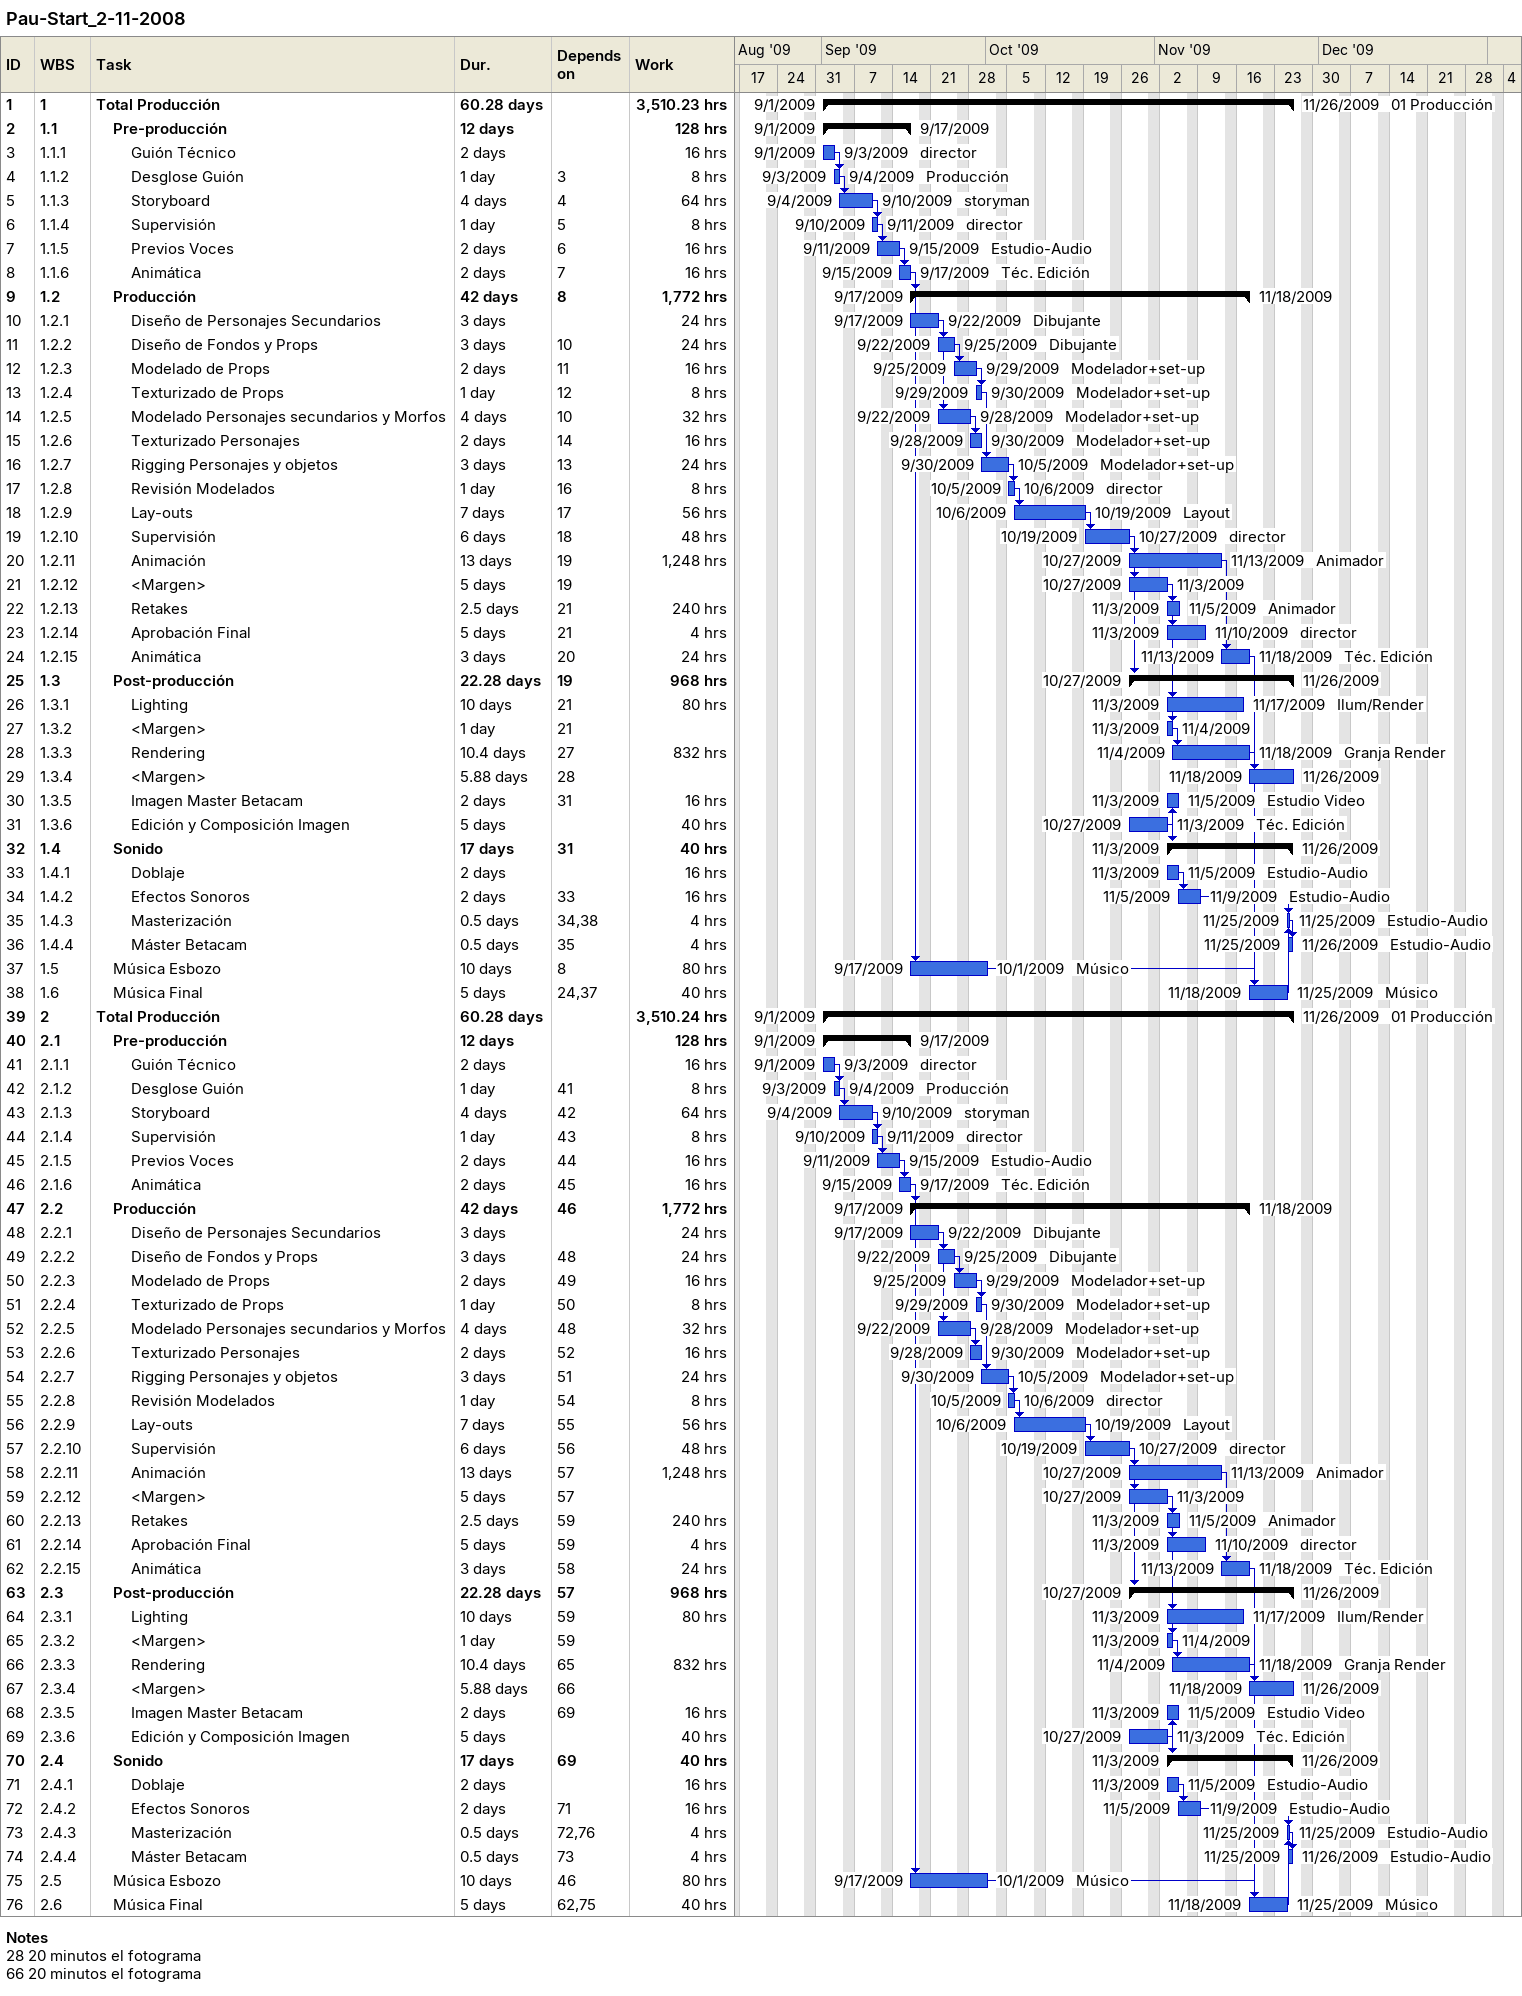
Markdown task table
Pau-Start_2-11-2008

| ID | WBS | Task | Duration | Start | Finish | Predecessors | Resources | Work (h) |
|---|---|---|---|---|---|---|---|---|
| 1 | 1 | **Total Producción** | 60.28d | 2009-09-01 | 2009-11-26 |  | 01 Producción | 3510.23 |
| 2 | 1.1 | **Pre-producción** | 12d | 2009-09-01 | 2009-09-17 |  |  | 128 |
| 3 | 1.1.1 | Guión Técnico | 2d | 2009-09-01 | 2009-09-03 |  | director | 16 |
| 4 | 1.1.2 | Desglose Guión | 1d | 2009-09-03 | 2009-09-04 | 3 | Producción | 8 |
| 5 | 1.1.3 | Storyboard | 4d | 2009-09-04 | 2009-09-10 | 4 | storyman | 64 |
| 6 | 1.1.4 | Supervisión | 1d | 2009-09-10 | 2009-09-11 | 5 | director | 8 |
| 7 | 1.1.5 | Previos Voces | 2d | 2009-09-11 | 2009-09-15 | 6 | Estudio-Audio | 16 |
| 8 | 1.1.6 | Animática | 2d | 2009-09-15 | 2009-09-17 | 7 | Téc. Edición | 16 |
| 9 | 1.2 | **Producción** | 42d | 2009-09-17 | 2009-11-18 | 8 |  | 1772 |
| 10 | 1.2.1 | Diseño de Personajes Secundarios | 3d | 2009-09-17 | 2009-09-22 |  | Dibujante | 24 |
| 11 | 1.2.2 | Diseño de Fondos y Props | 3d | 2009-09-22 | 2009-09-25 | 10 | Dibujante | 24 |
| 12 | 1.2.3 | Modelado de Props | 2d | 2009-09-25 | 2009-09-29 | 11 | Modelador+set-up | 16 |
| 13 | 1.2.4 | Texturizado de Props | 1d | 2009-09-29 | 2009-09-30 | 12 | Modelador+set-up | 8 |
| 14 | 1.2.5 | Modelado Personajes secundarios y Morfos | 4d | 2009-09-22 | 2009-09-28 | 10 | Modelador+set-up | 32 |
| 15 | 1.2.6 | Texturizado Personajes | 2d | 2009-09-28 | 2009-09-30 | 14 | Modelador+set-up | 16 |
| 16 | 1.2.7 | Rigging Personajes y objetos | 3d | 2009-09-30 | 2009-10-05 | 13 | Modelador+set-up | 24 |
| 17 | 1.2.8 | Revisión Modelados | 1d | 2009-10-05 | 2009-10-06 | 16 | director | 8 |
| 18 | 1.2.9 | Lay-outs | 7d | 2009-10-06 | 2009-10-19 | 17 | Layout | 56 |
| 19 | 1.2.10 | Supervisión | 6d | 2009-10-19 | 2009-10-27 | 18 | director | 48 |
| 20 | 1.2.11 | Animación | 13d | 2009-10-27 | 2009-11-13 | 19 | Animador | 1248 |
| 21 | 1.2.12 | <Margen> | 5d | 2009-10-27 | 2009-11-03 | 19 |  |  |
| 22 | 1.2.13 | Retakes | 2.5d | 2009-11-03 | 2009-11-05 | 21 | Animador | 240 |
| 23 | 1.2.14 | Aprobación Final | 5d | 2009-11-03 | 2009-11-10 | 21 | director | 4 |
| 24 | 1.2.15 | Animática | 3d | 2009-11-13 | 2009-11-18 | 20 | Téc. Edición | 24 |
| 25 | 1.3 | **Post-producción** | 22.28d | 2009-10-27 | 2009-11-26 | 19 |  | 968 |
| 26 | 1.3.1 | Lighting | 10d | 2009-11-03 | 2009-11-17 | 21 | Ilum/Render | 80 |
| 27 | 1.3.2 | <Margen> | 1d | 2009-11-03 | 2009-11-04 | 21 |  |  |
| 28 | 1.3.3 | Rendering | 10.4d | 2009-11-04 | 2009-11-18 | 27 | Granja Render | 832 |
| 29 | 1.3.4 | <Margen> | 5.88d | 2009-11-18 | 2009-11-26 | 28 |  |  |
| 30 | 1.3.5 | Imagen Master Betacam | 2d | 2009-11-03 | 2009-11-05 | 31 | Estudio Video | 16 |
| 31 | 1.3.6 | Edición y Composición Imagen | 5d | 2009-10-27 | 2009-11-03 |  | Téc. Edición | 40 |
| 32 | 1.4 | **Sonido** | 17d | 2009-11-03 | 2009-11-26 | 31 |  | 40 |
| 33 | 1.4.1 | Doblaje | 2d | 2009-11-03 | 2009-11-05 |  | Estudio-Audio | 16 |
| 34 | 1.4.2 | Efectos Sonoros | 2d | 2009-11-05 | 2009-11-09 | 33 | Estudio-Audio | 16 |
| 35 | 1.4.3 | Masterización | 0.5d | 2009-11-25 | 2009-11-25 | 34, 38 | Estudio-Audio | 4 |
| 36 | 1.4.4 | Máster Betacam | 0.5d | 2009-11-25 | 2009-11-26 | 35 | Estudio-Audio | 4 |
| 37 | 1.5 | Música Esbozo | 10d | 2009-09-17 | 2009-10-01 | 8 | Músico | 80 |
| 38 | 1.6 | Música Final | 5d | 2009-11-18 | 2009-11-25 | 24, 37 | Músico | 40 |
| 39 | 2 | **Total Producción** | 60.28d | 2009-09-01 | 2009-11-26 |  | 01 Producción | 3510.24 |
| 40 | 2.1 | **Pre-producción** | 12d | 2009-09-01 | 2009-09-17 |  |  | 128 |
| 41 | 2.1.1 | Guión Técnico | 2d | 2009-09-01 | 2009-09-03 |  | director | 16 |
| 42 | 2.1.2 | Desglose Guión | 1d | 2009-09-03 | 2009-09-04 | 41 | Producción | 8 |
| 43 | 2.1.3 | Storyboard | 4d | 2009-09-04 | 2009-09-10 | 42 | storyman | 64 |
| 44 | 2.1.4 | Supervisión | 1d | 2009-09-10 | 2009-09-11 | 43 | director | 8 |
| 45 | 2.1.5 | Previos Voces | 2d | 2009-09-11 | 2009-09-15 | 44 | Estudio-Audio | 16 |
| 46 | 2.1.6 | Animática | 2d | 2009-09-15 | 2009-09-17 | 45 | Téc. Edición | 16 |
| 47 | 2.2 | **Producción** | 42d | 2009-09-17 | 2009-11-18 | 46 |  | 1772 |
| 48 | 2.2.1 | Diseño de Personajes Secundarios | 3d | 2009-09-17 | 2009-09-22 |  | Dibujante | 24 |
| 49 | 2.2.2 | Diseño de Fondos y Props | 3d | 2009-09-22 | 2009-09-25 | 48 | Dibujante | 24 |
| 50 | 2.2.3 | Modelado de Props | 2d | 2009-09-25 | 2009-09-29 | 49 | Modelador+set-up | 16 |
| 51 | 2.2.4 | Texturizado de Props | 1d | 2009-09-29 | 2009-09-30 | 50 | Modelador+set-up | 8 |
| 52 | 2.2.5 | Modelado Personajes secundarios y Morfos | 4d | 2009-09-22 | 2009-09-28 | 48 | Modelador+set-up | 32 |
| 53 | 2.2.6 | Texturizado Personajes | 2d | 2009-09-28 | 2009-09-30 | 52 | Modelador+set-up | 16 |
| 54 | 2.2.7 | Rigging Personajes y objetos | 3d | 2009-09-30 | 2009-10-05 | 51 | Modelador+set-up | 24 |
| 55 | 2.2.8 | Revisión Modelados | 1d | 2009-10-05 | 2009-10-06 | 54 | director | 8 |
| 56 | 2.2.9 | Lay-outs | 7d | 2009-10-06 | 2009-10-19 | 55 | Layout | 56 |
| 57 | 2.2.10 | Supervisión | 6d | 2009-10-19 | 2009-10-27 | 56 | director | 48 |
| 58 | 2.2.11 | Animación | 13d | 2009-10-27 | 2009-11-13 | 57 | Animador | 1248 |
| 59 | 2.2.12 | <Margen> | 5d | 2009-10-27 | 2009-11-03 | 57 |  |  |
| 60 | 2.2.13 | Retakes | 2.5d | 2009-11-03 | 2009-11-05 | 59 | Animador | 240 |
| 61 | 2.2.14 | Aprobación Final | 5d | 2009-11-03 | 2009-11-10 | 59 | director | 4 |
| 62 | 2.2.15 | Animática | 3d | 2009-11-13 | 2009-11-18 | 58 | Téc. Edición | 24 |
| 63 | 2.3 | **Post-producción** | 22.28d | 2009-10-27 | 2009-11-26 | 57 |  | 968 |
| 64 | 2.3.1 | Lighting | 10d | 2009-11-03 | 2009-11-17 | 59 | Ilum/Render | 80 |
| 65 | 2.3.2 | <Margen> | 1d | 2009-11-03 | 2009-11-04 | 59 |  |  |
| 66 | 2.3.3 | Rendering | 10.4d | 2009-11-04 | 2009-11-18 | 65 | Granja Render | 832 |
| 67 | 2.3.4 | <Margen> | 5.88d | 2009-11-18 | 2009-11-26 | 66 |  |  |
| 68 | 2.3.5 | Imagen Master Betacam | 2d | 2009-11-03 | 2009-11-05 | 69 | Estudio Video | 16 |
| 69 | 2.3.6 | Edición y Composición Imagen | 5d | 2009-10-27 | 2009-11-03 |  | Téc. Edición | 40 |
| 70 | 2.4 | **Sonido** | 17d | 2009-11-03 | 2009-11-26 | 69 |  | 40 |
| 71 | 2.4.1 | Doblaje | 2d | 2009-11-03 | 2009-11-05 |  | Estudio-Audio | 16 |
| 72 | 2.4.2 | Efectos Sonoros | 2d | 2009-11-05 | 2009-11-09 | 71 | Estudio-Audio | 16 |
| 73 | 2.4.3 | Masterización | 0.5d | 2009-11-25 | 2009-11-25 | 72, 76 | Estudio-Audio | 4 |
| 74 | 2.4.4 | Máster Betacam | 0.5d | 2009-11-25 | 2009-11-26 | 73 | Estudio-Audio | 4 |
| 75 | 2.5 | Música Esbozo | 10d | 2009-09-17 | 2009-10-01 | 46 | Músico | 80 |
| 76 | 2.6 | Música Final | 5d | 2009-11-18 | 2009-11-25 | 62, 75 | Músico | 40 |

Notes
- 28: 20 minutos el fotograma
- 66: 20 minutos el fotograma
